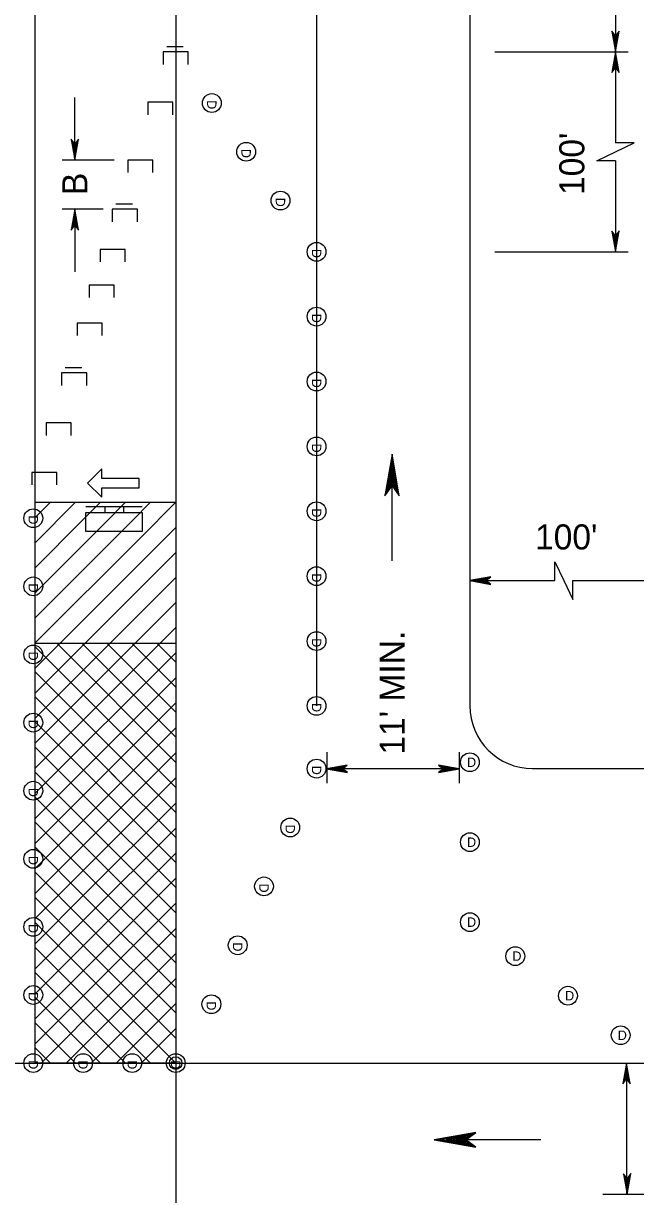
# Model space of a CAD drawing. Extents: x 499945 to 500993, y 499985 to 500645.
# Drawn here: x 500420 to 500517.7, y 500304.3 to 500491.1 of the extents above; entities that cross this region are included whole.
import ezdxf

# ---------------------------------------------------------------- set-up
doc = ezdxf.new("R2010")
doc.units = 0
for name, color, linetype in [('1', 7, 'Continuous'), ('2', 7, 'Continuous'), ('24', 7, 'Continuous'), ('39', 7, 'Continuous'), ('5', 7, 'Continuous'), ('56', 7, 'Continuous'), ('60', 7, 'Continuous')]:
    doc.layers.add(name, color=color, linetype=linetype)

msp = doc.modelspace()

# ---------------------------------------------------------------- linework, layer by layer
at = {"layer": '1'}
for p, q in [((500421.85, 500622.61), (500421.85, 500382.25)), ((500444.33, 500622.61), (500444.33, 500009.96)), ((500466.81, 500622.61), (500466.81, 500382.25)), ((500491.29, 500622.61), (500491.29, 500382.25)), ((500428.22, 500469.29), (500428.22, 500479.29)), ((500511.52, 500469.18), (500514.52, 500470.62)), ((500517.52, 500472.06), (500514.52, 500472.06)), ((500514.52, 500470.62), (500517.52, 500472.06)), ((500434.52, 500469.29), (500426.22, 500469.29)), ((500514.52, 500469.18), (500511.52, 500469.18)), ((500432.73, 500461.46), (500426.22, 500461.46)), ((500428.22, 500461.46), (500428.22, 500451.47)), ((500421.85, 500414.72), (500421.85, 500325.29)), ((500421.85, 500412.22), (500424.34, 500414.72)), ((500421.85, 500408.23), (500428.34, 500414.72)), ((500429.42, 500411.8), (500432.33, 500414.72)), ((500433.24, 500411.63), (500436.33, 500414.72)), ((500437.5, 500411.89), (500440.33, 500414.72)), ((500438.63, 500409.02), (500444.33, 500414.72)), ((500444.33, 500414.72), (500444.33, 500325.29)), ((500429.97, 500414.03), (500438.97, 500414.03)), ((500430, 500414.07), (500438.99, 500414.07)), ((500433, 500414.07), (500433, 500413.07)), ((500435.99, 500414.07), (500435.99, 500413.07)), ((500421.85, 500396.24), (500437.5, 500411.89)), ((500421.85, 500404.23), (500429.42, 500411.8)), ((500421.85, 500400.23), (500433.24, 500411.63)), ((500421.85, 500388.24), (500444.33, 500410.73)), ((500421.85, 500392.24), (500438.63, 500409.02)), ((500421.85, 500384.25), (500444.33, 500406.73)), ((500504.84, 500402.23), (500504.84, 500405.23)), ((500504.84, 500405.23), (500506.28, 500402.23)), ((500421.85, 500380.25), (500444.33, 500402.73)), ((500491.29, 500402.23), (500504.84, 500402.23)), ((500506.28, 500402.23), (500507.72, 500399.23)), ((500507.72, 500402.23), (500521.27, 500402.23)), ((500507.72, 500399.23), (500507.72, 500402.23)), ((500421.85, 500376.25), (500444.33, 500398.73)), ((500421.85, 500372.25), (500444.33, 500394.74)), ((500421.85, 500368.26), (500444.33, 500390.74)), ((500421.85, 500364.26), (500444.33, 500386.74)), ((500429.89, 500368.31), (500444.33, 500382.75)), ((500429.89, 500364.32), (500444.33, 500378.75)), ((500429.89, 500360.32), (500444.33, 500374.75)), ((500501.28, 500372.25), (500917.85, 500372.25)), ((500429.89, 500356.32), (500444.33, 500370.76)), ((500421.85, 500360.26), (500429.89, 500368.31)), ((500429.89, 500352.32), (500444.33, 500366.76)), ((500421.85, 500356.27), (500429.89, 500364.32)), ((500429.89, 500348.33), (500444.33, 500362.76)), ((500421.85, 500352.27), (500429.89, 500360.32)), ((500429.89, 500344.33), (500444.33, 500358.76)), ((500421.85, 500348.27), (500429.89, 500356.32)), ((500429.89, 500340.33), (500444.33, 500354.77)), ((500421.85, 500344.28), (500429.89, 500352.32)), ((500430.32, 500336.76), (500444.33, 500350.77)), ((500421.85, 500340.28), (500429.89, 500348.33)), ((500434.02, 500336.47), (500444.33, 500346.77)), ((500421.85, 500336.28), (500429.89, 500344.33)), ((500426.84, 500325.29), (500444.33, 500342.78)), ((500421.85, 500332.28), (500429.89, 500340.33)), ((500430.84, 500325.29), (500444.33, 500338.78)), ((500421.85, 500328.29), (500430.32, 500336.76)), ((500422.84, 500325.29), (500434.02, 500336.47)), ((500434.84, 500325.29), (500444.33, 500334.78)), ((500438.83, 500325.29), (500444.33, 500330.79)), ((500048.54, 500325.13), (500444.33, 500325.29)), ((500444.33, 500325.29), (500917.85, 500325.29))]:
    msp.add_line(p, q, dxfattribs=at)
msp.add_arc((500501.28, 500382.25), 9.99, 180, 270, dxfattribs=at)
at = {"layer": '2'}
msp.add_line((500444.33, 500325.29), (500444.33, 500325.29), dxfattribs=at)
msp.add_circle((500444.33, 500325.29), 0.999, dxfattribs=at)
msp.add_circle((500444.33, 500325.29), 0.999, dxfattribs=at)
at = {"layer": '24'}
for p, q in [((500478.87, 500405.4), (500478.87, 500417.33)), ((500502.59, 500313.05), (500490.66, 500313.05))]:
    msp.add_line(p, q, dxfattribs=at)
for points in [[(500514.52, 500486.56), (500515.11, 500489.88), (500514.52, 500489.09), (500513.94, 500489.87), (500514.52, 500486.56), (500514.51, 500486.78), (500515.06, 500489.79), (500514.51, 500489.03), (500513.99, 500489.73), (500514.5, 500486.9), (500514.52, 500487.01), (500514.98, 500489.59), (500514.51, 500489.01), (500514.06, 500489.61), (500514.52, 500487.06), (500514.5, 500487.17), (500514.91, 500489.43), (500514.52, 500488.99), (500514.12, 500489.44), (500514.5, 500487.49), (500514.5, 500487.68), (500514.83, 500489.26), (500514.53, 500488.95), (500514.2, 500489.28), (500514.52, 500487.71), (500514.53, 500487.89), (500514.73, 500489.08), (500514.5, 500488.85), (500514.28, 500489.1), (500514.52, 500488.06), (500514.54, 500488.22), (500514.67, 500488.94), (500514.51, 500488.82), (500514.34, 500489.01), (500514.52, 500488.31), (500514.63, 500488.77), (500514.5, 500488.71), (500514.38, 500488.91), (500514.5, 500488.43), (500514.58, 500488.73), (500514.48, 500488.6), (500514.42, 500488.75), (500514.51, 500488.6), (500514.53, 500488.68)], [(500514.52, 500486.56), (500513.93, 500483.24), (500514.52, 500484.03), (500515.1, 500483.25), (500514.52, 500486.56), (500514.53, 500486.34), (500513.98, 500483.33), (500514.53, 500484.09), (500515.05, 500483.39), (500514.54, 500486.22), (500514.52, 500486.11), (500514.06, 500483.53), (500514.53, 500484.11), (500514.98, 500483.52), (500514.52, 500486.06), (500514.54, 500485.95), (500514.13, 500483.7), (500514.52, 500484.13), (500514.93, 500483.69), (500514.54, 500485.63), (500514.54, 500485.44), (500514.21, 500483.86), (500514.51, 500484.17), (500514.84, 500483.84), (500514.52, 500485.41), (500514.51, 500485.23), (500514.31, 500484.04), (500514.54, 500484.27), (500514.77, 500484.02), (500514.52, 500485.07), (500514.5, 500484.9), (500514.37, 500484.19), (500514.53, 500484.3), (500514.71, 500484.11), (500514.52, 500484.81), (500514.41, 500484.35), (500514.54, 500484.42), (500514.66, 500484.21), (500514.54, 500484.7), (500514.46, 500484.39), (500514.56, 500484.52), (500514.62, 500484.37), (500514.53, 500484.52), (500514.51, 500484.44)], [(500428.22, 500469.29), (500428.81, 500472.64), (500428.22, 500471.84), (500427.63, 500472.63), (500428.22, 500469.29), (500428.21, 500469.52), (500428.77, 500472.55), (500428.21, 500471.78), (500427.68, 500472.49), (500428.2, 500469.64), (500428.22, 500469.75), (500428.68, 500472.35), (500428.21, 500471.76), (500427.76, 500472.36), (500428.22, 500469.8), (500428.2, 500469.91), (500428.61, 500472.18), (500428.22, 500471.74), (500427.81, 500472.19), (500428.2, 500470.23), (500428.2, 500470.42), (500428.53, 500472.01), (500428.23, 500471.7), (500427.89, 500472.04), (500428.22, 500470.46), (500428.23, 500470.64), (500428.43, 500471.83), (500428.2, 500471.6), (500427.97, 500471.85), (500428.22, 500470.8), (500428.23, 500470.97), (500428.37, 500471.69), (500428.21, 500471.57), (500428.03, 500471.76), (500428.22, 500471.06), (500428.33, 500471.52), (500428.2, 500471.46), (500428.07, 500471.66), (500428.2, 500471.17), (500428.28, 500471.48), (500428.18, 500471.35), (500428.12, 500471.5), (500428.21, 500471.35), (500428.23, 500471.43)], [(500428.22, 500461.46), (500427.62, 500458.11), (500428.22, 500458.91), (500428.8, 500458.13), (500428.22, 500461.46), (500428.22, 500461.24), (500427.67, 500458.21), (500428.22, 500458.97), (500428.75, 500458.26), (500428.23, 500461.12), (500428.22, 500461.01), (500427.76, 500458.41), (500428.22, 500458.99), (500428.68, 500458.39), (500428.22, 500460.96), (500428.23, 500460.84), (500427.82, 500458.57), (500428.22, 500459.02), (500428.63, 500458.56), (500428.23, 500460.52), (500428.23, 500460.33), (500427.91, 500458.74), (500428.21, 500459.05), (500428.54, 500458.72), (500428.22, 500460.3), (500428.21, 500460.12), (500428, 500458.92), (500428.23, 500459.15), (500428.46, 500458.9), (500428.22, 500459.96), (500428.2, 500459.79), (500428.06, 500459.07), (500428.22, 500459.19), (500428.4, 500458.99), (500428.22, 500459.7), (500428.11, 500459.23), (500428.23, 500459.3), (500428.36, 500459.09), (500428.23, 500459.58), (500428.16, 500459.27), (500428.26, 500459.4), (500428.32, 500459.25), (500428.22, 500459.4), (500428.21, 500459.33)], [(500514.52, 500454.67), (500515.11, 500458), (500514.52, 500457.2), (500513.94, 500457.98), (500514.52, 500454.67), (500514.51, 500454.89), (500515.06, 500457.9), (500514.51, 500457.14), (500513.99, 500457.84), (500514.5, 500455.01), (500514.52, 500455.12), (500514.98, 500457.7), (500514.51, 500457.12), (500514.06, 500457.72), (500514.52, 500455.17), (500514.5, 500455.28), (500514.91, 500457.54), (500514.52, 500457.1), (500514.12, 500457.55), (500514.5, 500455.6), (500514.5, 500455.79), (500514.83, 500457.37), (500514.53, 500457.06), (500514.2, 500457.39), (500514.52, 500455.83), (500514.53, 500456), (500514.73, 500457.19), (500514.5, 500456.96), (500514.28, 500457.21), (500514.52, 500456.17), (500514.54, 500456.33), (500514.67, 500457.05), (500514.51, 500456.93), (500514.34, 500457.12), (500514.52, 500456.42), (500514.63, 500456.89), (500514.5, 500456.82), (500514.38, 500457.02), (500514.5, 500456.54), (500514.58, 500456.84), (500514.48, 500456.72), (500514.42, 500456.86), (500514.51, 500456.72), (500514.53, 500456.79)], [(500478.87, 500422.39), (500477.69, 500415.74), (500478.87, 500417.33), (500480.02, 500415.78), (500478.87, 500422.39), (500478.88, 500421.95), (500477.78, 500415.93), (500478.88, 500417.45), (500479.93, 500416.05), (500478.9, 500421.71), (500478.87, 500421.49), (500477.95, 500416.33), (500478.88, 500417.49), (500479.78, 500416.3), (500478.87, 500421.39), (500478.9, 500421.17), (500478.09, 500416.66), (500478.87, 500417.54), (500479.68, 500416.64), (500478.9, 500420.52), (500478.9, 500420.15), (500478.25, 500416.99), (500478.85, 500417.61), (500479.51, 500416.95), (500478.87, 500420.08), (500478.85, 500419.73), (500478.44, 500417.35), (500478.9, 500417.81), (500479.35, 500417.32), (500478.87, 500419.4), (500478.83, 500419.07), (500478.56, 500417.64), (500478.88, 500417.88), (500479.24, 500417.49), (500478.87, 500418.89), (500478.64, 500417.96), (500478.9, 500418.1), (500479.15, 500417.69), (500478.9, 500418.66), (500478.75, 500418.05), (500478.95, 500418.3), (500479.07, 500418.01), (500478.88, 500418.3), (500478.85, 500418.15)], [(500491.29, 500402.23), (500494.62, 500401.64), (500493.82, 500402.23), (500494.6, 500402.81), (500491.29, 500402.23), (500491.51, 500402.24), (500494.52, 500401.69), (500493.76, 500402.24), (500494.46, 500402.76), (500491.63, 500402.25), (500491.74, 500402.23), (500494.32, 500401.77), (500493.74, 500402.24), (500494.34, 500402.69), (500491.79, 500402.23), (500491.9, 500402.25), (500494.16, 500401.84), (500493.72, 500402.23), (500494.17, 500402.64), (500492.23, 500402.25), (500492.41, 500402.25), (500493.99, 500401.92), (500493.68, 500402.22), (500494.01, 500402.55), (500492.45, 500402.23), (500492.62, 500402.22), (500493.81, 500402.02), (500493.58, 500402.25), (500493.83, 500402.48), (500492.79, 500402.23), (500492.95, 500402.21), (500493.67, 500402.08), (500493.55, 500402.24), (500493.74, 500402.42), (500493.04, 500402.23), (500493.51, 500402.12), (500493.44, 500402.25), (500493.64, 500402.38), (500493.16, 500402.25), (500493.46, 500402.17), (500493.34, 500402.27), (500493.48, 500402.33), (500493.34, 500402.24), (500493.41, 500402.22)], [(500468.41, 500372.2), (500471.74, 500371.62), (500470.94, 500372.2), (500471.72, 500372.78), (500468.41, 500372.2), (500468.63, 500372.21), (500471.64, 500371.66), (500470.88, 500372.21), (500471.58, 500372.74), (500468.75, 500372.22), (500468.86, 500372.2), (500471.44, 500371.75), (500470.86, 500372.21), (500471.46, 500372.66), (500468.91, 500372.2), (500469.02, 500372.22), (500471.28, 500371.81), (500470.84, 500372.2), (500471.29, 500372.61), (500469.34, 500372.22), (500469.53, 500372.22), (500471.11, 500371.9), (500470.8, 500372.19), (500471.13, 500372.52), (500469.56, 500372.2), (500469.74, 500372.19), (500470.93, 500371.99), (500470.7, 500372.22), (500470.95, 500372.45), (500469.91, 500372.2), (500470.07, 500372.19), (500470.79, 500372.05), (500470.67, 500372.21), (500470.86, 500372.39), (500470.16, 500372.2), (500470.62, 500372.09), (500470.56, 500372.22), (500470.76, 500372.35), (500470.28, 500372.22), (500470.58, 500372.14), (500470.45, 500372.24), (500470.6, 500372.3), (500470.45, 500372.21), (500470.53, 500372.19)], [(500489.59, 500372.23), (500486.27, 500372.82), (500487.06, 500372.23), (500486.28, 500371.65), (500489.59, 500372.23), (500489.37, 500372.22), (500486.36, 500372.77), (500487.12, 500372.22), (500486.42, 500371.7), (500489.25, 500372.21), (500489.14, 500372.23), (500486.56, 500372.69), (500487.14, 500372.22), (500486.54, 500371.77), (500489.09, 500372.23), (500488.98, 500372.21), (500486.72, 500372.62), (500487.16, 500372.23), (500486.72, 500371.82), (500488.66, 500372.21), (500488.47, 500372.21), (500486.89, 500372.54), (500487.2, 500372.24), (500486.87, 500371.91), (500488.44, 500372.23), (500488.26, 500372.24), (500487.07, 500372.44), (500487.3, 500372.21), (500487.05, 500371.98), (500488.1, 500372.23), (500487.93, 500372.25), (500487.22, 500372.38), (500487.33, 500372.22), (500487.14, 500372.04), (500487.84, 500372.23), (500487.38, 500372.34), (500487.44, 500372.21), (500487.24, 500372.09), (500487.72, 500372.21), (500487.42, 500372.29), (500487.55, 500372.19), (500487.4, 500372.13), (500487.55, 500372.22), (500487.47, 500372.24)], [(500516.27, 500325.29), (500515.69, 500321.97), (500516.27, 500322.76), (500516.85, 500321.98), (500516.27, 500325.29), (500516.28, 500325.07), (500515.73, 500322.06), (500516.28, 500322.82), (500516.81, 500322.12), (500516.29, 500324.95), (500516.27, 500324.84), (500515.81, 500322.26), (500516.28, 500322.84), (500516.73, 500322.24), (500516.27, 500324.79), (500516.29, 500324.68), (500515.88, 500322.42), (500516.27, 500322.86), (500516.68, 500322.42), (500516.29, 500324.36), (500516.29, 500324.17), (500515.97, 500322.59), (500516.26, 500322.9), (500516.59, 500322.57), (500516.27, 500324.14), (500516.26, 500323.96), (500516.06, 500322.77), (500516.29, 500323), (500516.52, 500322.75), (500516.27, 500323.8), (500516.26, 500323.63), (500516.12, 500322.92), (500516.28, 500323.03), (500516.46, 500322.84), (500516.27, 500323.54), (500516.16, 500323.08), (500516.29, 500323.14), (500516.42, 500322.94), (500516.29, 500323.42), (500516.21, 500323.12), (500516.31, 500323.25), (500516.37, 500323.1), (500516.28, 500323.25), (500516.26, 500323.17)], [(500485.6, 500313.05), (500492.25, 500311.87), (500490.66, 500313.05), (500492.21, 500314.21), (500485.6, 500313.05), (500486.04, 500313.06), (500492.06, 500311.96), (500490.54, 500313.06), (500491.95, 500314.11), (500486.28, 500313.08), (500486.5, 500313.05), (500491.66, 500312.13), (500490.5, 500313.06), (500491.69, 500313.97), (500486.6, 500313.05), (500486.82, 500313.08), (500491.33, 500312.27), (500490.46, 500313.05), (500491.35, 500313.86), (500487.47, 500313.08), (500487.84, 500313.08), (500491, 500312.44), (500490.38, 500313.03), (500491.04, 500313.69), (500487.91, 500313.05), (500488.26, 500313.03), (500490.64, 500312.62), (500490.18, 500313.08), (500490.67, 500313.54), (500488.59, 500313.05), (500488.92, 500313.02), (500490.35, 500312.74), (500490.11, 500313.06), (500490.5, 500313.42), (500489.1, 500313.05), (500490.03, 500312.83), (500489.89, 500313.08), (500490.3, 500313.34), (500489.33, 500313.08), (500489.94, 500312.93), (500489.69, 500313.13), (500489.98, 500313.25), (500489.69, 500313.06), (500489.84, 500313.03)], [(500516.36, 500304.34), (500516.95, 500307.66), (500516.36, 500306.87), (500515.79, 500307.65), (500516.36, 500304.34), (500516.36, 500304.56), (500516.91, 500307.57), (500516.36, 500306.81), (500515.83, 500307.51), (500516.35, 500304.68), (500516.36, 500304.79), (500516.82, 500307.37), (500516.36, 500306.79), (500515.91, 500307.39), (500516.36, 500304.84), (500516.35, 500304.95), (500516.75, 500307.21), (500516.36, 500306.77), (500515.96, 500307.21), (500516.35, 500305.27), (500516.35, 500305.46), (500516.67, 500307.04), (500516.37, 500306.73), (500516.04, 500307.06), (500516.36, 500305.49), (500516.37, 500305.67), (500516.58, 500306.86), (500516.35, 500306.63), (500516.12, 500306.88), (500516.36, 500305.83), (500516.38, 500306), (500516.52, 500306.71), (500516.36, 500306.6), (500516.18, 500306.79), (500516.36, 500306.09), (500516.47, 500306.55), (500516.35, 500306.49), (500516.22, 500306.69), (500516.35, 500306.21), (500516.42, 500306.51), (500516.32, 500306.38), (500516.26, 500306.53), (500516.36, 500306.38), (500516.37, 500306.46)]]:
    msp.add_lwpolyline(points, dxfattribs=at)
at = {"layer": '39'}
for p, q in [((500468.44, 500374.89), (500468.44, 500369.91)), ((500489.57, 500374.89), (500489.57, 500369.91)), ((500512.52, 500304.41), (500519.73, 500304.41))]:
    msp.add_line(p, q, dxfattribs=at)
at = {"layer": '5'}
for p, q in [((500514.52, 500510.99), (500514.52, 500486.56)), ((500495.29, 500486.56), (500516.52, 500486.56)), ((500514.52, 500486.56), (500514.52, 500472.06)), ((500514.52, 500469.18), (500514.52, 500454.67)), ((500495.29, 500454.67), (500516.52, 500454.67)), ((500421.85, 500414.72), (500444.33, 500414.72)), ((500421.85, 500392.24), (500444.33, 500392.24)), ((500425.34, 500392.24), (500444.33, 500373.25)), ((500429.34, 500392.24), (500444.33, 500377.25)), ((500433.34, 500392.24), (500444.33, 500381.25)), ((500437.33, 500392.24), (500444.33, 500385.24)), ((500441.33, 500392.24), (500444.33, 500389.24)), ((500421.85, 500391.74), (500444.33, 500369.26)), ((500421.85, 500387.74), (500444.33, 500365.26)), ((500421.85, 500383.75), (500434.75, 500370.84)), ((500421.85, 500379.75), (500431.79, 500369.81)), ((500421.85, 500375.75), (500429.89, 500367.7)), ((500421.85, 500371.75), (500429.89, 500363.71)), ((500434.05, 500371.54), (500444.33, 500361.26)), ((500468.44, 500372.25), (500489.57, 500372.25)), ((500431.79, 500369.81), (500444.33, 500357.27)), ((500421.85, 500367.76), (500429.89, 500359.71)), ((500429.89, 500367.7), (500444.33, 500353.27)), ((500421.85, 500363.76), (500429.89, 500355.71)), ((500429.89, 500363.71), (500444.33, 500349.27)), ((500421.85, 500359.76), (500429.89, 500351.71)), ((500429.89, 500359.71), (500444.33, 500345.27)), ((500421.85, 500355.77), (500429.89, 500347.72)), ((500429.89, 500355.71), (500444.33, 500341.28)), ((500421.85, 500351.77), (500429.89, 500343.72)), ((500421.85, 500351.77), (500444.33, 500329.29)), ((500429.89, 500351.71), (500444.33, 500337.28)), ((500421.85, 500347.77), (500429.89, 500339.72)), ((500429.89, 500347.72), (500444.33, 500333.28)), ((500421.85, 500343.78), (500440.33, 500325.29)), ((500421.85, 500339.78), (500436.33, 500325.29)), ((500429.93, 500339.69), (500430.32, 500339.29)), ((500430.32, 500339.29), (500444.33, 500325.29)), ((500421.85, 500335.78), (500432.34, 500325.29)), ((500421.85, 500331.79), (500428.34, 500325.29)), ((500421.85, 500327.79), (500424.34, 500325.29)), ((500444.33, 500325.29), (500421.85, 500325.29)), ((500516.27, 500325.29), (500516.27, 500304.41))]:
    msp.add_line(p, q, dxfattribs=at)
at = {"layer": '56'}
for p, q in [((500445.54, 500487.36), (500442.89, 500487.36)), ((500437.42, 500462.26), (500434.77, 500462.26)), ((500429.32, 500436.15), (500426.68, 500436.15))]:
    msp.add_line(p, q, dxfattribs=at)
for points in [[(500446.33, 500484.56), (500446.33, 500486.56), (500444.33, 500486.56), (500442.33, 500486.56), (500442.33, 500484.56)], [(500443.87, 500476.52), (500443.87, 500478.52), (500441.87, 500478.52), (500439.88, 500478.52), (500439.88, 500476.52)], [(500440.69, 500467.3), (500440.69, 500469.29), (500438.69, 500469.29), (500436.69, 500469.29), (500436.69, 500467.3)], [(500438.21, 500459.46), (500438.21, 500461.46), (500436.21, 500461.46), (500434.21, 500461.46), (500434.21, 500459.46)], [(500436.25, 500453.07), (500436.25, 500455.06), (500434.25, 500455.06), (500432.25, 500455.06), (500432.25, 500453.07)], [(500434.53, 500447.37), (500434.53, 500449.37), (500432.53, 500449.37), (500430.53, 500449.37), (500430.53, 500447.37)], [(500432.6, 500441.32), (500432.6, 500443.31), (500430.6, 500443.31), (500428.6, 500443.31), (500428.6, 500441.32)], [(500430.12, 500433.35), (500430.12, 500435.35), (500428.12, 500435.35), (500426.12, 500435.35), (500426.12, 500433.35)], [(500427.63, 500425.39), (500427.63, 500427.39), (500425.64, 500427.39), (500423.64, 500427.39), (500423.64, 500425.39)], [(500430.27, 500417.8), (500432.52, 500415.55), (500432.52, 500417.05), (500438.52, 500417.05), (500438.52, 500418.54), (500432.52, 500418.54), (500432.52, 500420.04), (500430.27, 500417.8)], [(500425.34, 500417.49), (500425.34, 500419.49), (500423.34, 500419.49), (500421.34, 500419.49), (500421.34, 500417.49)]]:
    msp.add_lwpolyline(points, dxfattribs=at)
for centre in [(500450.09, 500478.39), (500455.57, 500470.62), (500461.05, 500462.84), (500466.81, 500454.67), (500466.81, 500444.33), (500466.81, 500433.98), (500466.81, 500423.63), (500466.81, 500413.29), (500421.6, 500412.18), (500466.81, 500402.94), (500421.6, 500401.32), (500466.81, 500392.59), (500421.6, 500390.46), (500466.81, 500382.25), (500421.6, 500379.59), (500466.81, 500372.25), (500491.29, 500373.27), (500421.6, 500368.73), (500462.61, 500362.86), (500491.29, 500360.52), (500421.6, 500357.87), (500458.42, 500353.47), (500491.29, 500347.77), (500421.6, 500347.01), (500454.22, 500344.08), (500498.53, 500342.35), (500421.6, 500336.15), (500450.02, 500334.68), (500506.94, 500336.04), (500515.35, 500329.73), (500421.6, 500325.29), (500429.55, 500325.29), (500437.39, 500325.29), (500444.33, 500325.29)]:
    msp.add_circle(centre, 1.5, dxfattribs=at)
at = {"layer": '60'}
msp.add_line((500430, 500414.07), (500430, 500414.07), dxfattribs=at)
for points in [[(500430.27, 500417.8), (500432.52, 500415.55), (500432.52, 500417.05), (500438.52, 500417.05), (500438.52, 500418.54), (500432.52, 500418.54), (500432.52, 500420.04)], [(500430, 500413.07), (500438.99, 500413.07), (500438.99, 500410.08), (500430, 500410.08)]]:
    msp.add_lwpolyline(points, close=True, dxfattribs=at)
for centre in [(500450.09, 500478.39), (500455.57, 500470.62), (500461.05, 500462.84), (500466.81, 500454.67), (500466.81, 500444.33), (500466.81, 500433.98), (500466.81, 500423.63), (500466.81, 500413.29), (500421.6, 500412.18), (500466.81, 500402.94), (500421.6, 500401.32), (500466.81, 500392.59), (500421.6, 500390.46), (500466.81, 500382.25), (500421.6, 500379.59), (500466.81, 500372.25), (500491.29, 500373.27), (500421.6, 500368.73), (500462.61, 500362.86), (500491.29, 500360.52), (500421.6, 500357.87), (500458.42, 500353.47), (500491.29, 500347.77), (500421.6, 500347.01), (500454.22, 500344.08), (500498.53, 500342.35), (500421.6, 500336.15), (500450.02, 500334.68), (500506.94, 500336.04), (500515.35, 500329.73), (500421.6, 500325.29), (500429.55, 500325.29), (500437.39, 500325.29), (500444.33, 500325.29)]:
    msp.add_circle(centre, 1.5, dxfattribs=at)

# ---------------------------------------------------------------- texts
at = {"layer": '1'}
for s, rotation, p in [("100'", 90, (500509.55, 500463.73)), ("11' MIN.", 90.0593, (500480.89, 500374.49))]:
    msp.add_text(s, height=4, rotation=rotation, dxfattribs=at).set_placement(p)
msp.add_text("100' ", height=4, dxfattribs=at).set_placement((500501.69, 500407.2))
at = {"layer": '5'}
msp.add_text('B', height=4, rotation=90, dxfattribs=at).set_placement((500430.22, 500463.72))
at = {"layer": '56'}
for p in [(500449.34, 500478.85), (500454.82, 500471.08), (500460.3, 500463.3), (500466.06, 500455.13), (500466.06, 500444.79), (500466.06, 500434.44), (500466.06, 500424.09), (500466.06, 500413.75), (500420.85, 500412.64), (500466.06, 500403.4), (500420.85, 500401.78), (500466.06, 500393.05), (500420.85, 500390.92), (500466.06, 500382.71), (500420.85, 500380.05), (500466.06, 500372.71), (500420.85, 500369.19), (500461.86, 500363.32), (500420.85, 500358.33), (500457.67, 500353.93), (500420.85, 500347.47), (500453.47, 500344.54), (500420.85, 500336.61), (500449.27, 500335.14), (500420.85, 500325.75), (500428.8, 500325.75), (500436.64, 500325.75), (500443.58, 500325.75)]:
    msp.add_text('D', height=1.5, rotation=270, dxfattribs=at).set_placement(p)
for p in [(500490.83, 500372.52), (500490.83, 500359.77), (500490.83, 500347.02), (500498.07, 500341.6), (500506.48, 500335.29), (500514.89, 500328.98)]:
    msp.add_text('D', height=1.5, dxfattribs=at).set_placement(p)

doc.saveas('drawing.dxf')
